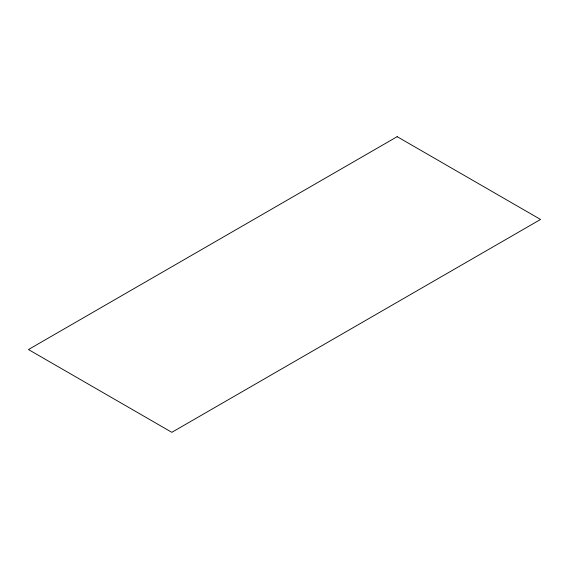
<?xml version="1.0" encoding="UTF-8"?>
<svg xmlns="http://www.w3.org/2000/svg" width="569" height="569" viewBox="0 0 569 569"><rect width="100%" height="100%" fill="white"/><g stroke="black" fill="none" stroke-linecap="round" stroke-linejoin="round"><path stroke-width="0.85" d="M397.162 136.674L28.45 349.544L171.838 432.326L540.55 219.456L397.162 136.674"/></g></svg>
